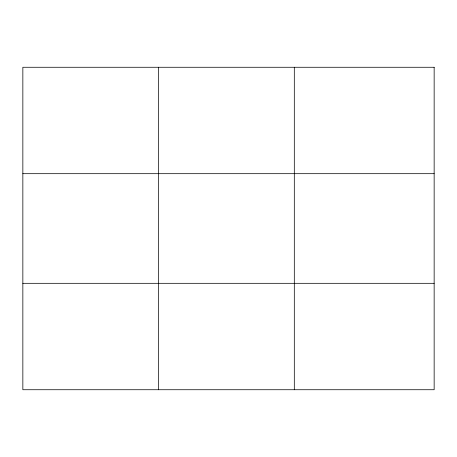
<?xml version="1.0" encoding="UTF-8"?>
<svg xmlns="http://www.w3.org/2000/svg" width="457" height="457" viewBox="0 0 457 457"><rect width="100%" height="100%" fill="white"/><g stroke="black" fill="none" stroke-linecap="round" stroke-linejoin="round"><path stroke-width="0.69" d="M158.579 389.73L158.579 67.27M294.308 389.73L294.308 67.27M22.85 173.683L434.15 173.683M22.85 283.317L434.15 283.317M434.15 67.27L434.15 389.73L22.85 389.73L22.85 67.27L434.15 67.27"/></g></svg>
